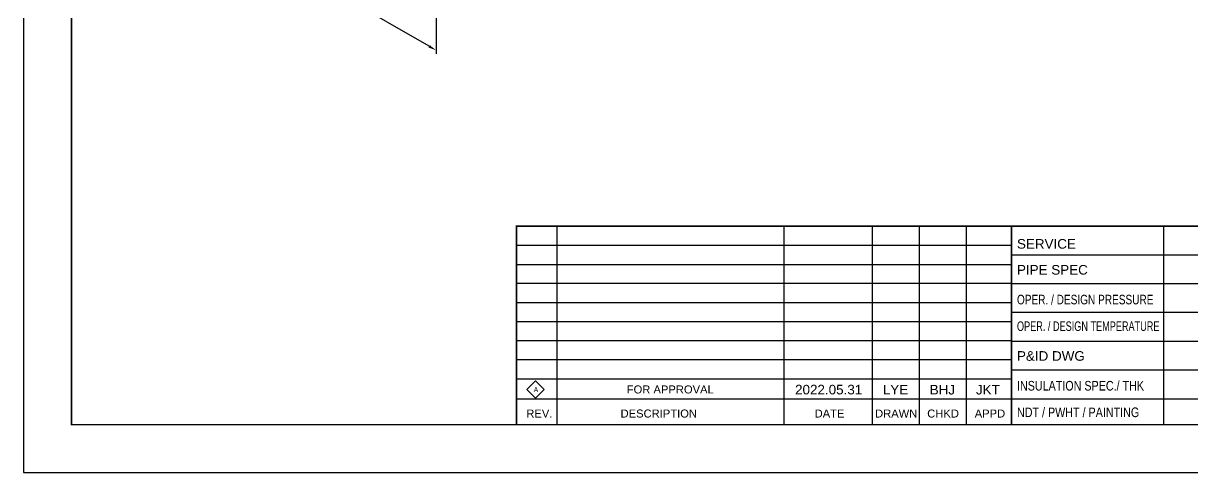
# Model space of a CAD drawing. Header units: millimetres. Extents: x 0 to 594, y 0 to 420.
# Drawn here: x 0 to 365.1, y 0 to 140.4 of the extents above; entities that cross this region are included whole.
import ezdxf
from ezdxf.enums import TextEntityAlignment as Align

# ---------------------------------------------------------------- set-up
doc = ezdxf.new("R2010")
doc.units = ezdxf.units.MM
doc.header["$LTSCALE"] = 0.25
doc.layers.add('TITLE', color=7, linetype='Continuous')
doc.layers.add('치수', color=1, linetype='Continuous')
doc.styles.add('AdskIsoMetric', font='arial.ttf', dxfattribs={"width": 0.8, "height": 2.5})
doc.styles.add('AdskIsoMetric-30', font='arial.ttf', dxfattribs={"width": 0.8, "height": 2.5})
doc.styles.add('FF1', font='arial.ttf')
doc.styles.add('RomanS', font='arial.ttf')
doc.styles.get("Standard").update_dxf_attribs({"font": 'arial.ttf'})
doc.dimstyles.new('AdskIsoMetric', dxfattribs={"dimtxt": 2.5, "dimasz": 2.5, "dimexe": 1, "dimexo": 2, "dimgap": 0.8, "dimtad": 1, "dimdec": 0, "dimrnd": 1, "dimzin": 0, "dimdsep": 46, "dimtxsty": 'AdskIsoMetric', "dimcen": 0, "dimclrt": 7, "dimadec": 0, "dimazin": 0, "dimtfac": 1, "dimtdec": 0, "dimtmove": 1, "dimatfit": 3, "dimfxl": 0, "dimfrac": 2, "dimtolj": 1, "dimtzin": 0, "dimarcsym": 0})

# ---------------------------------------------------------------- blocks, each defined once
blk = doc.blocks.new('*D59')
at = {"layer": 'Defpoints', "color": 0}
for p in [(84.23, 182.77), (84.23, 157.77), (128.85, 157)]:
    blk.add_point(p, dxfattribs=at)
at = {"layer": '치수', "color": 0, "lineweight": -2}
for p, q in [((84.23, 180.46), (84.23, 156.61)), ((126.69, 133.25), (86.39, 156.52)), ((128.85, 154.69), (128.85, 130.85))]:
    blk.add_line(p, q, dxfattribs=at)
at = {"layer": '치수', "color": 0}
for points in [[(86.6, 156.88), (86.19, 156.15), (84.23, 157.77)], [(126.9, 133.61), (126.48, 132.89), (128.85, 132)]]:
    blk.add_solid(points, dxfattribs=at)
at = {"layer": '치수', "color": 7, "insert": (107, 148), "char_height": 2.5, "attachment_point": 5, "rotation": 329.9982, "style": 'AdskIsoMetric-30'}
blk.add_mtext('\\A1;24873', dxfattribs=at)

msp = doc.modelspace()

# ---------------------------------------------------------------- linework, layer by layer
at = {"linetype": 'ByBlock', "lineweight": -2}
for p, q in [((166.559, 77), (166.559, 15.0687)), ((237.417, 77), (237.417, 15.0687)), ((265.0816, 77), (265.0816, 15.0687)), ((279.7211, 77), (279.7211, 15.0687)), ((294.3605, 77), (294.3605, 15.0687)), ((356, 77), (356, 15))]:
    msp.add_line(p, q, dxfattribs=at)
for p, q in [((308.5763, 71), (154, 71)), ((415, 68), (308.5763, 68)), ((308.5763, 65), (154, 65)), ((308.5763, 59.076), (154, 59.076)), ((415, 59), (308.5763, 59)), ((308.5763, 53.076), (154, 53.076)), ((415, 50), (308.5763, 50)), ((308.5763, 47.1521), (154, 47.1521)), ((308.5763, 41.1521), (154, 41.1521)), ((415, 41), (308.5763, 41)), ((308.5763, 35.2281), (154, 35.2281)), ((308.5763, 29.2281), (154, 29.2281)), ((415, 32), (308.5763, 32)), ((308.5763, 23), (154, 23)), ((415, 23), (308.5763, 23))]:
    msp.add_line(p, q)
msp.add_lwpolyline([(0, 0), (594, 0), (594, 420), (0, 420)], close=True)
at = {"const_width": 0.5}
msp.add_lwpolyline([(15, 15), (579, 15), (579, 405), (15, 405)], close=True, dxfattribs=at)
at = {"linetype": 'ByBlock', "lineweight": -2, "const_width": 0.5}
for points in [[(415, 77), (154, 77), (154, 15)], [(308.5763, 77), (308.5763, 15.1328)]]:
    msp.add_lwpolyline(points, dxfattribs=at)
at = {"layer": 'TITLE', "color": 7, "linetype": 'Continuous'}
msp.add_lwpolyline([(159.9027, 23.2613), (162.6403, 25.999), (159.9027, 28.7366), (157.1651, 25.999)], close=True, dxfattribs=at)

# ---------------------------------------------------------------- texts
at = {"color": 7, "linetype": 'ByBlock', "lineweight": -2, "style": 'RomanS'}
for s, p in [('SERVICE', (310.25, 70.006)), ('PIPE SPEC', (310.25, 61.8976)), ('P&ID DWG ', (310.25, 34.9726))]:
    msp.add_text(s, height=3, dxfattribs=at).set_placement(p)
for s, width, p in [('OPER. / DESIGN PRESSURE', 0.75, (310.25, 52.5893)), ('OPER. / DESIGN TEMPERATURE', 0.68, (310.25, 44.281)), ('INSULATION SPEC./ THK', 0.8, (310.25, 25.6643)), ('NDT / PWHT / PAINTING', 0.8, (310.25, 17.356))]:
    msp.add_text(s, height=3, dxfattribs=dict(at, width=width)).set_placement(p)
at = {"color": 7, "style": 'AdskIsoMetric'}
msp.add_text('FOR APPROVAL', height=2.5, dxfattribs=at).set_placement((201.988, 26), align=Align.MIDDLE_CENTER)
at = {"color": 7, "linetype": 'ByBlock', "lineweight": -2, "style": 'RomanS'}
for s, p in [('REV.', (161.1158, 17.2245)), ('DESCRIPTION', (198.4012, 17.2245)), ('DATE', (251.7185, 17.2245)), ('DRAWN', (272.5302, 17.2245)), ('CHKD', (287.1697, 17.2245)), ('APPD', (301.8091, 17.2245))]:
    msp.add_text(s, height=2.5, dxfattribs=at).set_placement(p, align=Align.CENTER)
at = {"color": 7}
for tag, p in [('2022.05.31', (251.4515, 24.4518)), ('LYE', (272.32, 24.4243)), ('BHJ', (286.9594, 24.4243)), ('JKT', (301.1751, 24.4243))]:
    msp.add_attdef(tag, text='', height=3, dxfattribs=at).set_placement(p, align=Align.CENTER)
at = {"layer": 'TITLE', "color": 7, "linetype": 'Continuous', "style": 'FF1'}
msp.add_text('A', height=1.4952, dxfattribs=at).set_placement((159.3541, 25.2225))

# ---------------------------------------------------------------- dimensions: what is measured, and where the dimension line sits
at = {"layer": '치수'}
dim = msp.add_linear_dim(base=(84.2297, 157.7656), p1=(128.854, 156.9999), p2=(84.2297, 182.7656), angle=149.998235, text='24873', dimstyle='AdskIsoMetric', override={"dimtad": 0, "dimlfac": 482.692544, "dimtxsty": 'AdskIsoMetric-30'}, dxfattribs=at)
dim.commit()
dim.dimension.update_dxf_attribs({"geometry": '*D59', "text_midpoint": (107, 148), "dimtype": 160})

doc.saveas('drawing.dxf')
